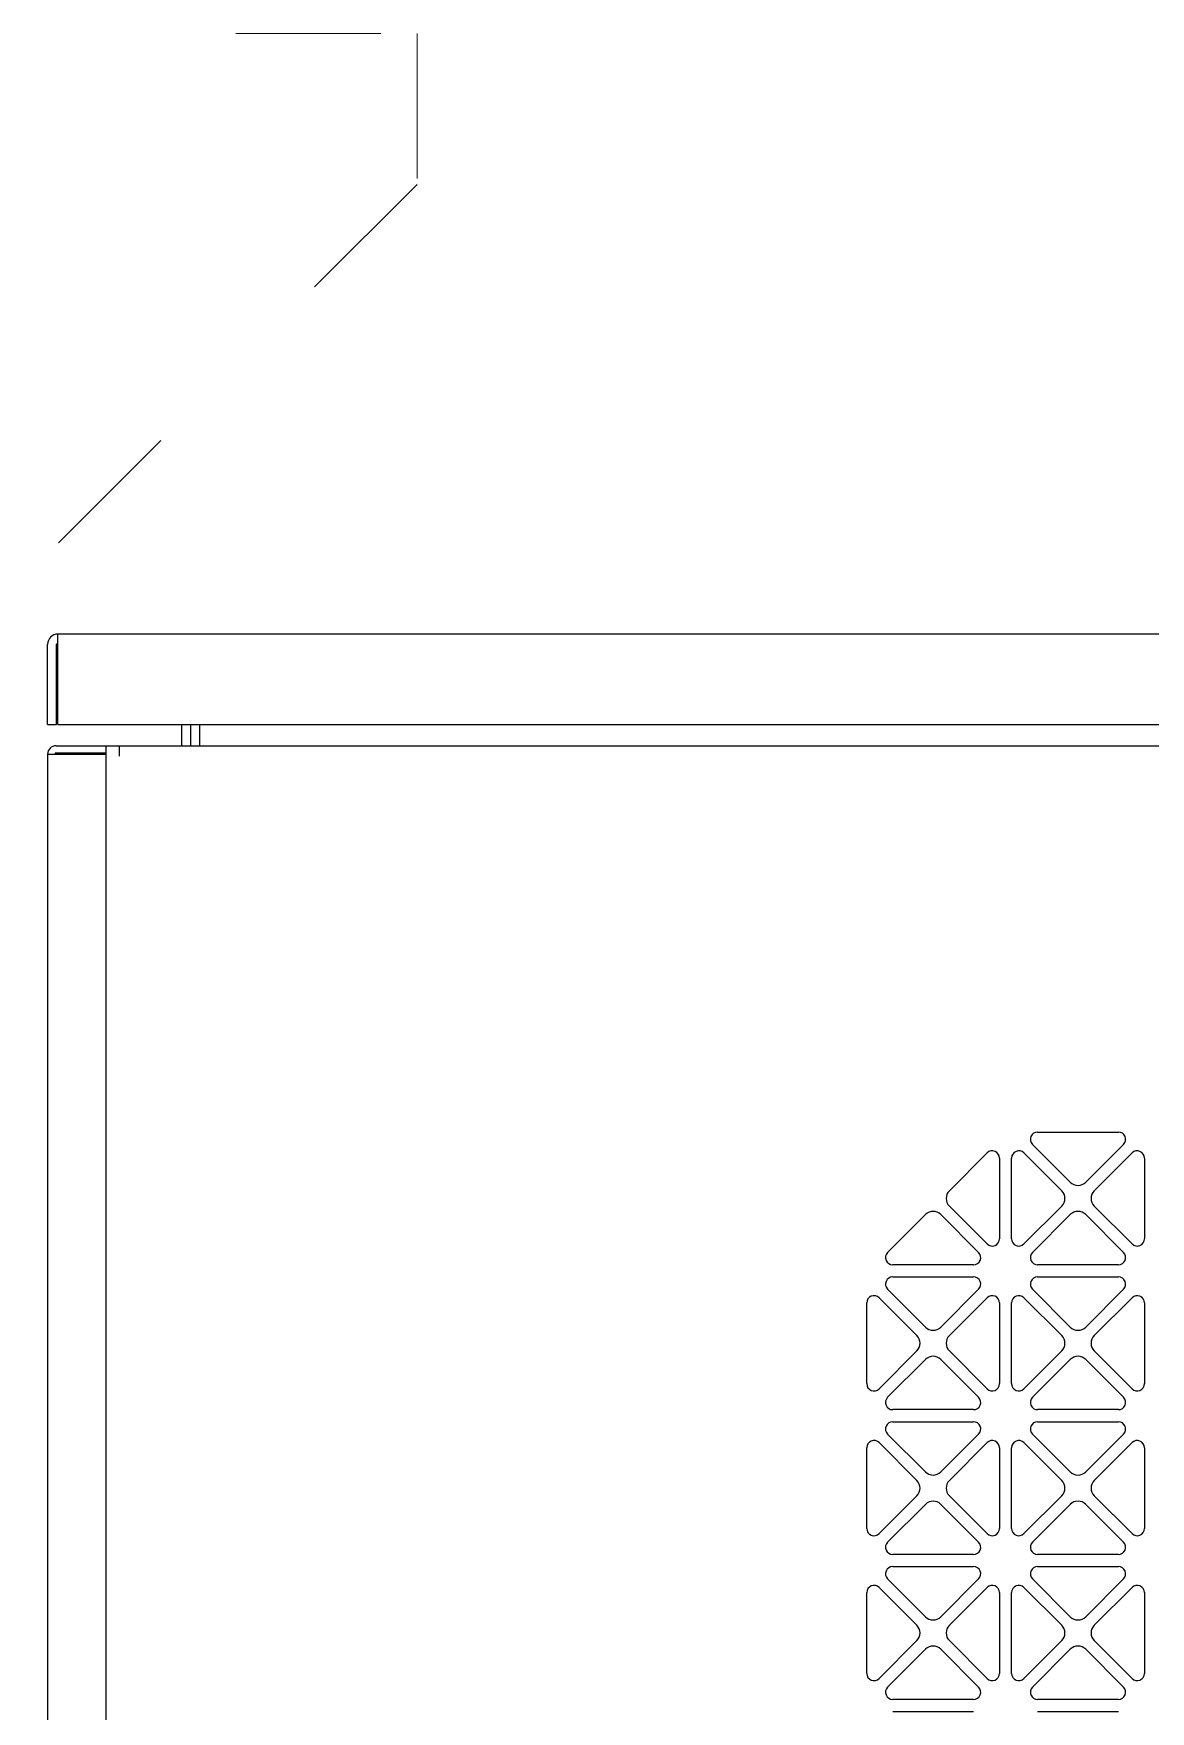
# Model space of a CAD drawing. Extents: x 59521 to 184406, y -1257 to 56672.
# Drawn here: x 69843.7 to 70028.7, y 20028.2 to 20306.2 of the extents above; entities that cross this region are included whole.
import ezdxf

# ---------------------------------------------------------------- set-up
doc = ezdxf.new("R2010")
doc.units = 0
doc.header["$MEASUREMENT"] = 0
doc.linetypes.add('ACAD_ISO03W100', pattern=[30, 12, -18])
doc.layers.get('0').update_dxf_attribs({"linetype": 'CONTINUOUS'})
for name, color, linetype in [('4215-12649_2_1_0', 7, 'CONTINUOUS'), ('4215-12649_2_2_0', 7, 'CONTINUOUS'), ('4215-12649_2_3_0', 7, 'CONTINUOUS'), ('4215-12655_1_0', 7, 'CONTINUOUS'), ('4215-12661_1_0', 7, 'CONTINUOUS'), ('WANGKONG_0', 7, 'CONTINUOUS')]:
    doc.layers.add(name, color=color, linetype=linetype)
doc.layers.add('THICK', color=7, linetype='CONTINUOUS', lineweight=0)

# ---------------------------------------------------------------- blocks, each defined once
blk = doc.blocks.new('ju77')
at = {"layer": '4215-12649_2_1_0', "color": 87, "linetype": 'Continuous'}
for p, q in [((-406.7402020254012, 462.5), (-406.7402020254012, 475.7999999999956)), ((-405.2402020254012, 462.5), (-405.2402020254012, 475.7999999999956)), ((-405.0402020254041, 462.5), (-405.0402020254041, 477.5)), ((325.9597979745959, 477.5), (-405.0402020254041, 477.5)), ((-406.7402020254012, 462.5), (-405.2402020254012, 462.5)), ((-405.0402020254041, 462.5), (325.9597979745959, 462.5))]:
    blk.add_line(p, q, dxfattribs=at)
for radius in [1.7, 0.2]:
    blk.add_arc((-405.0402020254041, 475.7999999999956), radius, 90, 180, dxfattribs=at)
at = {"layer": '4215-12649_2_2_0', "color": 87, "linetype": 'Continuous'}
for p, q in [((-384.5402020254041, 462.5), (-384.5402020254041, 459)), ((-383.0402020254041, 462.5), (-383.0402020254041, 459))]:
    blk.add_line(p, q, dxfattribs=at)
at = {"layer": '4215-12649_2_3_0', "color": 87, "linetype": 'Continuous'}
blk.add_line((-381.5402020254041, 459), (-381.5402020254041, 462.5), dxfattribs=at)
at = {"layer": '4215-12655_1_0', "color": 87, "linetype": 'Continuous'}
for p, q in [((-405.3402020253998, 459), (-397.0402020254041, 459)), ((-406.7402020254012, 457.5999999999985), (-406.7402020254012, -554.5)), ((-406.7402020254012, 457.5999999999985), (-397.0402020254041, 457.5999999999985)), ((-405.3402020253998, 457.7999999999956), (-397.0402020254041, 457.7999999999956))]:
    blk.add_line(p, q, dxfattribs=at)
for radius in [1.4, 0.2]:
    blk.add_arc((-405.3402020253998, 457.5999999999985), radius, 90, 180, dxfattribs=at)
at = {"layer": '4215-12661_1_0', "color": 87, "linetype": 'Continuous'}
for p, q in [((-397.0402020254041, -1554), (-397.0402020254041, 459)), ((-397.0402020254041, 459), (316.9597979745959, 459)), ((-394.8402020253998, 457.2999999999956), (-394.8402020253998, 459))]:
    blk.add_line(p, q, dxfattribs=at)
at = {"layer": 'WANGKONG_0', "color": 87, "linetype": 'Continuous'}
for p, q in [((-242.7289321881981, 395), (-229.3514718626029, 395)), ((-237.312994231499, 386.6870057684937), (-243.5774603255995, 392.9514718625942)), ((-228.5029437252015, 392.9514718625942), (-234.7674098192001, 386.6870057684937)), ((-257.3531962569032, 385.2727922061968), (-251.0887301628027, 391.5372583001954)), ((-249.0402020254041, 390.6887301627939), (-249.0402020254041, 377.3112698371988)), ((-247.0402020254041, 377.3112698371988), (-247.0402020254041, 390.6887301627939)), ((-244.9916738879983, 391.5372583001954), (-238.7272077939051, 385.2727922061968)), ((-233.3531962569032, 385.2727922061968), (-227.0887301628027, 391.5372583001954)), ((-225.0402020254041, 390.6887301627939), (-225.0402020254041, 377.3112698371988)), ((-267.5774603255995, 375.0485281373985), (-261.312994231499, 381.312994231499)), ((-258.7674098192001, 381.312994231499), (-252.5029437252015, 375.0485281373985)), ((-251.0887301628027, 376.4627416997973), (-257.3531962569032, 382.7272077938978)), ((-238.7272077939051, 382.7272077938978), (-244.9916738879983, 376.4627416997973)), ((-243.5774603255995, 375.0485281373985), (-237.312994231499, 381.312994231499)), ((-234.7674098192001, 381.312994231499), (-228.5029437252015, 375.0485281373985)), ((-227.0887301628027, 376.4627416997973), (-233.3531962569032, 382.7272077938978)), ((-253.3514718626029, 373), (-266.7289321881981, 373)), ((-229.3514718626029, 373), (-242.7289321881981, 373)), ((-266.7289321881981, 371), (-253.3514718626029, 371)), ((-242.7289321881981, 371), (-229.3514718626029, 371)), ((-268.9916738879983, 367.5372583001954), (-262.7272077939051, 361.2727922061968)), ((-261.312994231499, 362.6870057684937), (-267.5774603255995, 368.9514718625942)), ((-252.5029437252015, 368.9514718625942), (-258.7674098192001, 362.6870057684937)), ((-257.3531962569032, 361.2727922061968), (-251.0887301628027, 367.5372583001954)), ((-244.9916738879983, 367.5372583001954), (-238.7272077939051, 361.2727922061968)), ((-237.312994231499, 362.6870057684937), (-243.5774603255995, 368.9514718625942)), ((-228.5029437252015, 368.9514718625942), (-234.7674098192001, 362.6870057684937)), ((-233.3531962569032, 361.2727922061968), (-227.0887301628027, 367.5372583001954)), ((-271.0402020254041, 353.3112698371988), (-271.0402020254041, 366.6887301627939)), ((-249.0402020254041, 366.6887301627939), (-249.0402020254041, 353.3112698371988)), ((-247.0402020254041, 353.3112698371988), (-247.0402020254041, 366.6887301627939)), ((-225.0402020254041, 366.6887301627939), (-225.0402020254041, 353.3112698371988)), ((-262.7272077939051, 358.7272077938978), (-268.9916738879983, 352.4627416997973)), ((-251.0887301628027, 352.4627416997973), (-257.3531962569032, 358.7272077938978)), ((-238.7272077939051, 358.7272077938978), (-244.9916738879983, 352.4627416997973)), ((-227.0887301628027, 352.4627416997973), (-233.3531962569032, 358.7272077938978)), ((-267.5774603255995, 351.0485281373985), (-261.312994231499, 357.312994231499)), ((-258.7674098192001, 357.312994231499), (-252.5029437252015, 351.0485281373985)), ((-243.5774603255995, 351.0485281373985), (-237.312994231499, 357.312994231499)), ((-234.7674098192001, 357.312994231499), (-228.5029437252015, 351.0485281373985)), ((-253.3514718626029, 349), (-266.7289321881981, 349)), ((-229.3514718626029, 349), (-242.7289321881981, 349)), ((-261.312994231499, 338.6870057684937), (-267.5774603255995, 344.9514718625942)), ((-266.7289321881981, 347), (-253.3514718626029, 347)), ((-252.5029437252015, 344.9514718625942), (-258.7674098192001, 338.6870057684937)), ((-237.312994231499, 338.6870057684937), (-243.5774603255995, 344.9514718625942)), ((-242.7289321881981, 347), (-229.3514718626029, 347)), ((-228.5029437252015, 344.9514718625942), (-234.7674098192001, 338.6870057684937)), ((-271.0402020254041, 329.3112698371988), (-271.0402020254041, 342.6887301627939)), ((-268.9916738879983, 343.5372583001954), (-262.7272077939051, 337.2727922061968)), ((-257.3531962569032, 337.2727922061968), (-251.0887301628027, 343.5372583001954)), ((-249.0402020254041, 342.6887301627939), (-249.0402020254041, 329.3112698371988)), ((-247.0402020254041, 329.3112698371988), (-247.0402020254041, 342.6887301627939)), ((-244.9916738879983, 343.5372583001954), (-238.7272077939051, 337.2727922061968)), ((-233.3531962569032, 337.2727922061968), (-227.0887301628027, 343.5372583001954)), ((-225.0402020254041, 342.6887301627939), (-225.0402020254041, 329.3112698371988)), ((-262.7272077939051, 334.7272077938978), (-268.9916738879983, 328.4627416997973)), ((-251.0887301628027, 328.4627416997973), (-257.3531962569032, 334.7272077938978)), ((-238.7272077939051, 334.7272077938978), (-244.9916738879983, 328.4627416997973)), ((-227.0887301628027, 328.4627416997973), (-233.3531962569032, 334.7272077938978)), ((-267.5774603255995, 327.0485281373985), (-261.312994231499, 333.312994231499)), ((-258.7674098192001, 333.312994231499), (-252.5029437252015, 327.0485281373985)), ((-243.5774603255995, 327.0485281373985), (-237.312994231499, 333.312994231499)), ((-234.7674098192001, 333.312994231499), (-228.5029437252015, 327.0485281373985)), ((-253.3514718626029, 325), (-266.7289321881981, 325)), ((-266.7289321881981, 323), (-253.3514718626029, 323)), ((-229.3514718626029, 325), (-242.7289321881981, 325)), ((-242.7289321881981, 323), (-229.3514718626029, 323)), ((-261.312994231499, 314.6870057684937), (-267.5774603255995, 320.9514718625942)), ((-252.5029437252015, 320.9514718625942), (-258.7674098192001, 314.6870057684937)), ((-237.312994231499, 314.6870057684937), (-243.5774603255995, 320.9514718625942)), ((-228.5029437252015, 320.9514718625942), (-234.7674098192001, 314.6870057684937)), ((-271.0402020254041, 305.3112698371988), (-271.0402020254041, 318.6887301627939)), ((-268.9916738879983, 319.5372583001954), (-262.7272077939051, 313.2727922061968)), ((-257.3531962569032, 313.2727922061968), (-251.0887301628027, 319.5372583001954)), ((-249.0402020254041, 318.6887301627939), (-249.0402020254041, 305.3112698371988)), ((-247.0402020254041, 305.3112698371988), (-247.0402020254041, 318.6887301627939)), ((-244.9916738879983, 319.5372583001954), (-238.7272077939051, 313.2727922061968)), ((-233.3531962569032, 313.2727922061968), (-227.0887301628027, 319.5372583001954)), ((-225.0402020254041, 318.6887301627939), (-225.0402020254041, 305.3112698371988)), ((-262.7272077939051, 310.7272077938978), (-268.9916738879983, 304.4627416997973)), ((-267.5774603255995, 303.0485281373985), (-261.312994231499, 309.312994231499)), ((-258.7674098192001, 309.312994231499), (-252.5029437252015, 303.0485281373985)), ((-251.0887301628027, 304.4627416997973), (-257.3531962569032, 310.7272077938978)), ((-238.7272077939051, 310.7272077938978), (-244.9916738879983, 304.4627416997973)), ((-243.5774603255995, 303.0485281373985), (-237.312994231499, 309.312994231499)), ((-234.7674098192001, 309.312994231499), (-228.5029437252015, 303.0485281373985)), ((-227.0887301628027, 304.4627416997973), (-233.3531962569032, 310.7272077938978)), ((-253.3514718626029, 301), (-266.7289321881981, 301)), ((-229.3514718626029, 301), (-242.7289321881981, 301)), ((-266.7289321881981, 299), (-253.3514718626029, 299)), ((-242.7289321881981, 299), (-229.3514718626029, 299))]:
    blk.add_line(p, q, dxfattribs=at)
for centre, radius, start, end in [((-242.7289321881981, 393.7999999999956), 1.2, 90, 225), ((-229.3514718626029, 393.7999999999956), 1.2, 315, 89.99999999958312), ((-250.2402020254012, 390.6887301627939), 1.2, 0, 135), ((-245.8402020253998, 390.6887301627939), 1.2, 45, 180), ((-226.2402020254012, 390.6887301627939), 1.2, 0, 135), ((-236.0402020254041, 387.9597979746977), 1.8, 225, 315), ((-256.0804040506991, 384), 1.8, 135, 225), ((-240, 384), 1.8, 315, 45), ((-232.0804040506991, 384), 1.8, 135, 225), ((-260.0402020254041, 380.0402020253969), 1.8, 45, 135), ((-236.0402020254041, 380.0402020253969), 1.8, 45, 135), ((-250.2402020254012, 377.3112698371988), 1.2, 225, 0), ((-245.8402020253998, 377.3112698371988), 1.2, 180, 315), ((-226.2402020254012, 377.3112698371988), 1.2, 225, 0), ((-266.7289321881981, 374.1999999999971), 1.2, 135, 270), ((-253.3514718626029, 374.1999999999971), 1.2, 270, 45), ((-242.7289321881981, 374.1999999999971), 1.2, 135, 270), ((-229.3514718626029, 374.1999999999971), 1.2, 270, 45), ((-266.7289321881981, 369.7999999999956), 1.2, 90, 225), ((-253.3514718626029, 369.7999999999956), 1.2, 315, 89.99999999958312), ((-242.7289321881981, 369.7999999999956), 1.2, 90, 225), ((-229.3514718626029, 369.7999999999956), 1.2, 315, 89.99999999958312), ((-269.8402020253998, 366.6887301627939), 1.2, 45, 180), ((-250.2402020254012, 366.6887301627939), 1.2, 0, 135), ((-245.8402020253998, 366.6887301627939), 1.2, 45, 180), ((-226.2402020254012, 366.6887301627939), 1.2, 0, 135), ((-260.0402020254041, 363.9597979746977), 1.8, 225, 315), ((-236.0402020254041, 363.9597979746977), 1.8, 225, 315), ((-264, 360), 1.8, 315, 45), ((-256.0804040506991, 360), 1.8, 135, 225), ((-240, 360), 1.8, 315, 45), ((-232.0804040506991, 360), 1.8, 135, 225), ((-260.0402020254041, 356.0402020253969), 1.8, 45, 135), ((-236.0402020254041, 356.0402020253969), 1.8, 45, 135), ((-269.8402020253998, 353.3112698371988), 1.2, 180, 315), ((-250.2402020254012, 353.3112698371988), 1.2, 225, 0), ((-245.8402020253998, 353.3112698371988), 1.2, 180, 315), ((-226.2402020254012, 353.3112698371988), 1.2, 225, 0), ((-266.7289321881981, 350.1999999999971), 1.2, 135, 270), ((-253.3514718626029, 350.1999999999971), 1.2, 270, 45), ((-242.7289321881981, 350.1999999999971), 1.2, 135, 270), ((-229.3514718626029, 350.1999999999971), 1.2, 270, 45), ((-266.7289321881981, 345.7999999999956), 1.2, 90, 225), ((-253.3514718626029, 345.7999999999956), 1.2, 315, 89.99999999958312), ((-242.7289321881981, 345.7999999999956), 1.2, 90, 225), ((-229.3514718626029, 345.7999999999956), 1.2, 315, 89.99999999958312), ((-269.8402020253998, 342.6887301627939), 1.2, 45, 180), ((-250.2402020254012, 342.6887301627939), 1.2, 0, 135), ((-245.8402020253998, 342.6887301627939), 1.2, 45, 180), ((-226.2402020254012, 342.6887301627939), 1.2, 0, 135), ((-264, 336), 1.8, 315, 45), ((-260.0402020254041, 339.9597979746977), 1.8, 225, 315), ((-256.0804040506991, 336), 1.8, 135, 225), ((-240, 336), 1.8, 315, 45), ((-236.0402020254041, 339.9597979746977), 1.8, 225, 315), ((-232.0804040506991, 336), 1.8, 135, 225), ((-260.0402020254041, 332.0402020253969), 1.8, 45, 135), ((-236.0402020254041, 332.0402020253969), 1.8, 45, 135), ((-269.8402020253998, 329.3112698371988), 1.2, 180, 315), ((-250.2402020254012, 329.3112698371988), 1.2, 225, 0), ((-245.8402020253998, 329.3112698371988), 1.2, 180, 315), ((-226.2402020254012, 329.3112698371988), 1.2, 225, 0), ((-266.7289321881981, 326.1999999999971), 1.2, 135, 270), ((-253.3514718626029, 326.1999999999971), 1.2, 270, 45), ((-242.7289321881981, 326.1999999999971), 1.2, 135, 270), ((-229.3514718626029, 326.1999999999971), 1.2, 270, 45), ((-266.7289321881981, 321.7999999999956), 1.2, 90, 225), ((-253.3514718626029, 321.7999999999956), 1.2, 315, 89.99999999958312), ((-242.7289321881981, 321.7999999999956), 1.2, 90, 225), ((-229.3514718626029, 321.7999999999956), 1.2, 315, 89.99999999958312), ((-269.8402020253998, 318.6887301627939), 1.2, 45, 180), ((-250.2402020254012, 318.6887301627939), 1.2, 0, 135), ((-245.8402020253998, 318.6887301627939), 1.2, 45, 180), ((-226.2402020254012, 318.6887301627939), 1.2, 0, 135), ((-260.0402020254041, 315.9597979746977), 1.8, 225, 315), ((-236.0402020254041, 315.9597979746977), 1.8, 225, 315), ((-264, 312), 1.8, 315, 45), ((-256.0804040506991, 312), 1.8, 135, 225), ((-240, 312), 1.8, 315, 45), ((-232.0804040506991, 312), 1.8, 135, 225), ((-260.0402020254041, 308.0402020253969), 1.8, 45, 135), ((-236.0402020254041, 308.0402020253969), 1.8, 45, 135), ((-269.8402020253998, 305.3112698371988), 1.2, 180, 315), ((-266.7289321881981, 302.1999999999971), 1.2, 135, 270), ((-253.3514718626029, 302.1999999999971), 1.2, 270, 45), ((-250.2402020254012, 305.3112698371988), 1.2, 225, 0), ((-245.8402020253998, 305.3112698371988), 1.2, 180, 315), ((-242.7289321881981, 302.1999999999971), 1.2, 135, 270), ((-229.3514718626029, 302.1999999999971), 1.2, 270, 45), ((-226.2402020254012, 305.3112698371988), 1.2, 225, 0)]:
    blk.add_arc(centre, radius, start, end, dxfattribs=at)
blk = doc.blocks.new('RY6TU6TYR6Y')
at = {"layer": 'THICK', "color": 1, "linetype": 'ACAD_ISO03W100', "ltscale": 2}
blk.add_lwpolyline([(74947.96917250848, -88359.80782113018), (75097.96917250848, -88359.80782113018), (75097.96917250848, -88384.80782113018), (74972.96917250848, -88509.80782113018), (74947.96917250848, -88509.80782113018)], close=True, dxfattribs=at)

msp = doc.modelspace()

# ---------------------------------------------------------------- block references
for name, p in [('RY6TU6TYR6Y', (-5190.730127898554, 108665.9798735041)), ('ju77', (70252.77924663525, 19729.17205237382))]:
    msp.add_blockref(name, p)

doc.saveas('drawing.dxf')
